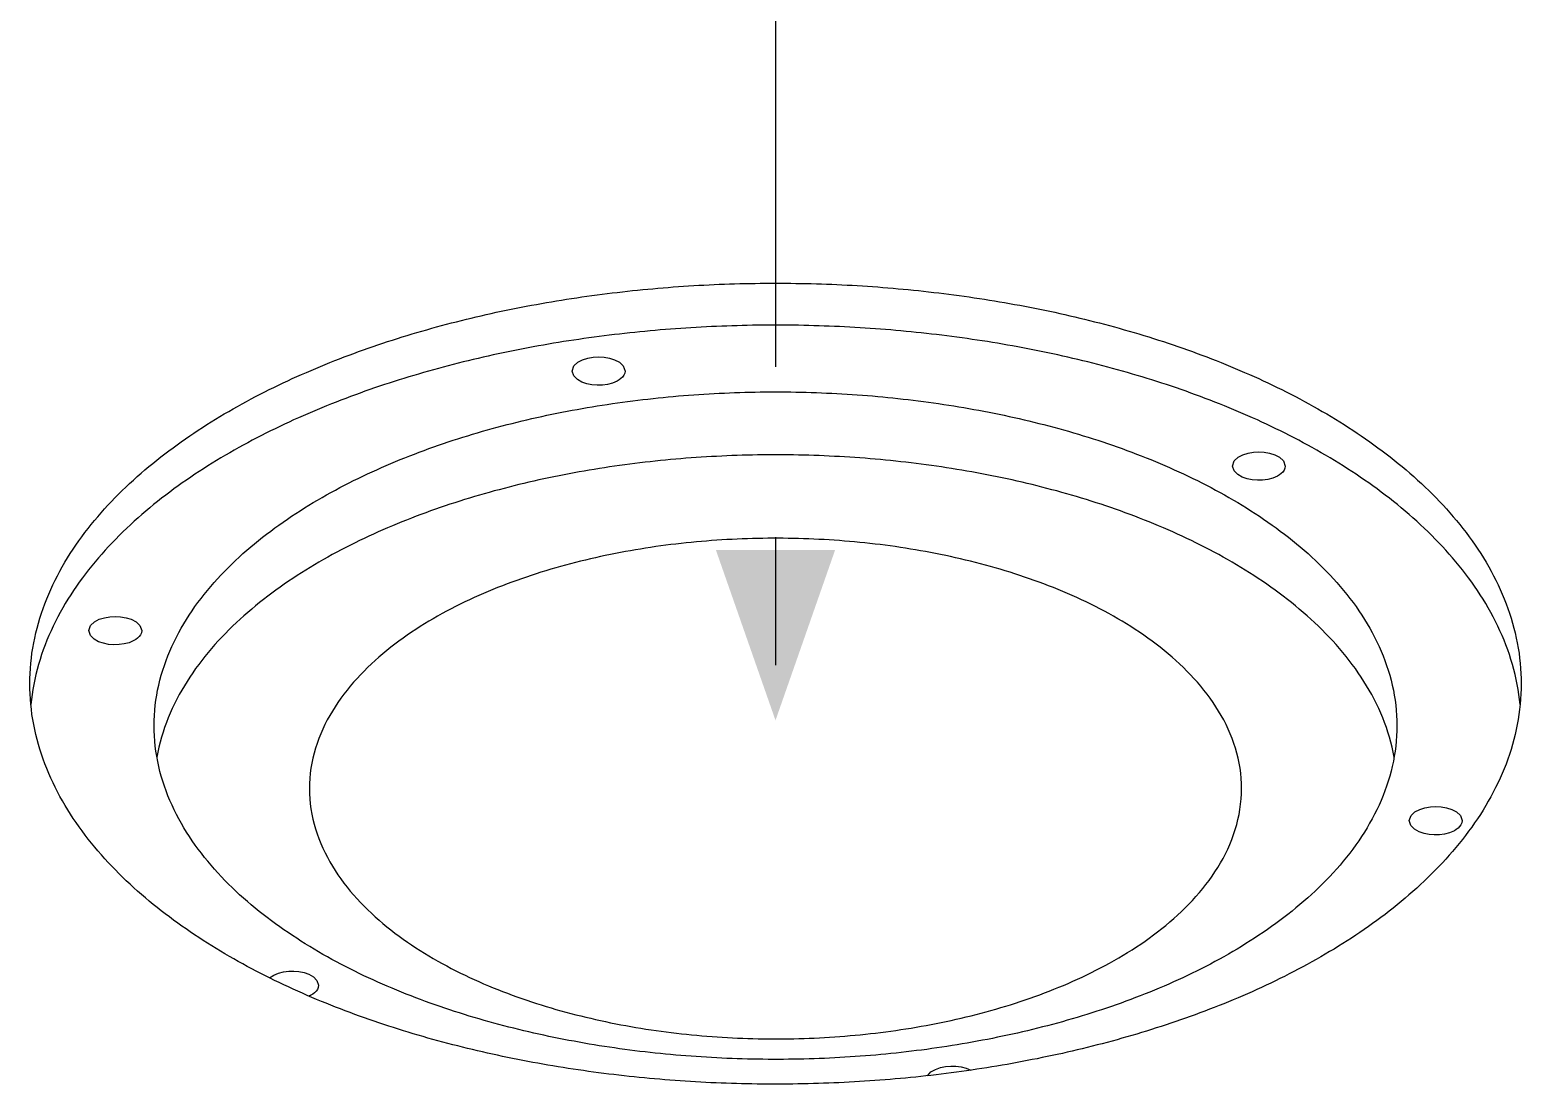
# Model space of a CAD drawing. Header units: millimetres. Extents: x 0 to 841, y 0 to 594.
# Drawn here: x 318 to 353, y 331.73 to 356.47 of the extents above; entities that cross this region are included whole.
import ezdxf

# ---------------------------------------------------------------- set-up
doc = ezdxf.new("R2010")
doc.units = ezdxf.units.MM
doc.linetypes.add('EJE', pattern=[31, 20, -4, 3, -4])
for name, color, linetype, lineweight in [('COTA', 7, 'CONTINUOUS', 25), ('EJE', 7, 'EJE', 25), ('FINA', 7, 'CONTINUOUS', 25)]:
    doc.layers.add(name, color=color, linetype=linetype, lineweight=lineweight)

msp = doc.modelspace()

# ---------------------------------------------------------------- linework, layer by layer
at = {"layer": 'COTA'}
msp.add_solid([(335.5, 340.267), (336.9, 344.267), (334.1, 344.267)], dxfattribs=at)
at = {"layer": 'EJE'}
msp.add_line((335.5, 368.566), (335.5, 340.267), dxfattribs=at)
at = {"layer": 'FINA'}
for points in [[(317.999, 341.128), (318.001, 341.248), (318.005, 341.368), (318.012, 341.488), (318.022, 341.608), (318.035, 341.727), (318.05, 341.846), (318.069, 341.965), (318.09, 342.083), (318.113, 342.2), (318.14, 342.318), (318.169, 342.434), (318.201, 342.55), (318.235, 342.665), (318.271, 342.779), (318.31, 342.893), (318.352, 343.005), (318.396, 343.117), (318.442, 343.228), (318.49, 343.338), (318.54, 343.447), (318.593, 343.555), (318.647, 343.662), (318.704, 343.768), (318.762, 343.873), (318.822, 343.976), (318.885, 344.079), (318.948, 344.181), (319.014, 344.281), (319.081, 344.381), (319.15, 344.479), (319.22, 344.576), (319.292, 344.673), (319.365, 344.768), (319.44, 344.862), (319.516, 344.955), (319.593, 345.046), (319.672, 345.137), (319.752, 345.227), (319.833, 345.315), (319.915, 345.403), (319.998, 345.489), (320.083, 345.575), (320.168, 345.659), (320.255, 345.742), (320.342, 345.825), (320.43, 345.906), (320.52, 345.986), (320.61, 346.065), (320.701, 346.144), (320.793, 346.221), (320.885, 346.297), (320.979, 346.373), (321.073, 346.447), (321.168, 346.52), (321.263, 346.593), (321.36, 346.665), (321.457, 346.735), (321.554, 346.805), (321.653, 346.874), (321.752, 346.942), (321.851, 347.009), (321.951, 347.076), (322.052, 347.141), (322.153, 347.206), (322.255, 347.269), (322.357, 347.332), (322.459, 347.395), (322.563, 347.456), (322.666, 347.517), (322.77, 347.576), (322.875, 347.635), (322.98, 347.693), (323.085, 347.751), (323.191, 347.808), (323.297, 347.864), (323.404, 347.919), (323.511, 347.973), (323.618, 348.027), (323.726, 348.08), (323.834, 348.132), (323.942, 348.184), (324.051, 348.235), (324.16, 348.285), (324.269, 348.335), (324.379, 348.383), (324.489, 348.432), (324.599, 348.479), (324.71, 348.526), (324.821, 348.572), (324.932, 348.618), (325.043, 348.663), (325.155, 348.707), (325.266, 348.751), (325.378, 348.794), (325.491, 348.836), (325.603, 348.878), (325.716, 348.919), (325.829, 348.959), (325.942, 348.999), (326.056, 349.039), (326.169, 349.077), (326.283, 349.116), (326.397, 349.153), (326.511, 349.19), (326.626, 349.227), (326.74, 349.263), (326.855, 349.298), (326.97, 349.333), (327.085, 349.367), (327.2, 349.4), (327.316, 349.434), (327.431, 349.466), (327.547, 349.498), (327.663, 349.529), (327.779, 349.56), (327.895, 349.591), (328.011, 349.621), (328.127, 349.65), (328.244, 349.679), (328.361, 349.707), (328.477, 349.735), (328.594, 349.762), (328.711, 349.789), (328.829, 349.815), (328.946, 349.841), (329.063, 349.866), (329.181, 349.89), (329.298, 349.915), (329.416, 349.938), (329.534, 349.961), (329.652, 349.984), (329.77, 350.006), (329.888, 350.028), (330.006, 350.049), (330.124, 350.07), (330.242, 350.09), (330.361, 350.11), (330.479, 350.129), (330.598, 350.148), (330.716, 350.167), (330.835, 350.184), (330.954, 350.202), (331.073, 350.219), (331.192, 350.235), (331.311, 350.251), (331.43, 350.267), (331.549, 350.282), (331.668, 350.296), (331.787, 350.31), (331.906, 350.324), (332.026, 350.337), (332.145, 350.35), (332.264, 350.362), (332.384, 350.374), (332.503, 350.386), (332.623, 350.396), (332.742, 350.407), (332.862, 350.417), (332.982, 350.427), (333.101, 350.436), (333.221, 350.444), (333.341, 350.453), (333.461, 350.46), (333.58, 350.468), (333.7, 350.475), (333.82, 350.481), (333.94, 350.487), (334.06, 350.492), (334.18, 350.498), (334.3, 350.502), (334.42, 350.506), (334.54, 350.51), (334.66, 350.514), (334.78, 350.516), (334.9, 350.519), (335.02, 350.521), (335.14, 350.522), (335.26, 350.523), (335.38, 350.524), (335.5, 350.524), (335.62, 350.524), (335.74, 350.523), (335.86, 350.522), (335.98, 350.521), (336.1, 350.519), (336.22, 350.516), (336.34, 350.514), (336.46, 350.51), (336.58, 350.506), (336.7, 350.502), (336.82, 350.498), (336.94, 350.492), (337.06, 350.487), (337.18, 350.481), (337.3, 350.475), (337.42, 350.468), (337.539, 350.46), (337.659, 350.453), (337.779, 350.444), (337.899, 350.436), (338.018, 350.427), (338.138, 350.417), (338.258, 350.407), (338.377, 350.396), (338.497, 350.386), (338.616, 350.374), (338.736, 350.362), (338.855, 350.35), (338.974, 350.337), (339.094, 350.324), (339.213, 350.31), (339.332, 350.296), (339.451, 350.282), (339.57, 350.267), (339.689, 350.251), (339.808, 350.235), (339.927, 350.219), (340.046, 350.202), (340.165, 350.184), (340.284, 350.167), (340.402, 350.148), (340.521, 350.129), (340.639, 350.11), (340.758, 350.09), (340.876, 350.07), (340.994, 350.049), (341.112, 350.028), (341.231, 350.006), (341.348, 349.984), (341.466, 349.961), (341.584, 349.938), (341.702, 349.915), (341.819, 349.89), (341.937, 349.866), (342.054, 349.841), (342.171, 349.815), (342.289, 349.789), (342.406, 349.762), (342.523, 349.735), (342.639, 349.707), (342.756, 349.679), (342.873, 349.65), (342.989, 349.621), (343.105, 349.591), (343.221, 349.56), (343.337, 349.529), (343.453, 349.498), (343.569, 349.466), (343.684, 349.434), (343.8, 349.4), (343.915, 349.367), (344.03, 349.333), (344.145, 349.298), (344.26, 349.263), (344.374, 349.227), (344.489, 349.19), (344.603, 349.153), (344.717, 349.116), (344.831, 349.077), (344.944, 349.039), (345.058, 348.999), (345.171, 348.959), (345.284, 348.919), (345.397, 348.878), (345.509, 348.836), (345.622, 348.794), (345.734, 348.751), (345.845, 348.707), (345.957, 348.663), (346.068, 348.618), (346.179, 348.572), (346.29, 348.526), (346.401, 348.479), (346.511, 348.432), (346.621, 348.383), (346.731, 348.335), (346.84, 348.285), (346.949, 348.235), (347.058, 348.184), (347.166, 348.132), (347.274, 348.08), (347.382, 348.027), (347.489, 347.973), (347.596, 347.919), (347.703, 347.864), (347.809, 347.808), (347.915, 347.751), (348.02, 347.693), (348.125, 347.635), (348.23, 347.576), (348.334, 347.517), (348.437, 347.456), (348.541, 347.395), (348.643, 347.332), (348.745, 347.269), (348.847, 347.206), (348.948, 347.141), (349.049, 347.076), (349.149, 347.009), (349.248, 346.942), (349.347, 346.874), (349.446, 346.805), (349.543, 346.735), (349.64, 346.665), (349.737, 346.593), (349.832, 346.52), (349.927, 346.447), (350.021, 346.373), (350.115, 346.297), (350.207, 346.221), (350.299, 346.144), (350.39, 346.065), (350.48, 345.986), (350.57, 345.906), (350.658, 345.825), (350.745, 345.742), (350.832, 345.659), (350.917, 345.575), (351.002, 345.489), (351.085, 345.403), (351.167, 345.315), (351.248, 345.227), (351.328, 345.137), (351.407, 345.046), (351.484, 344.955), (351.56, 344.862), (351.635, 344.768), (351.708, 344.673), (351.78, 344.576), (351.85, 344.479), (351.919, 344.381), (351.986, 344.281), (352.052, 344.181), (352.115, 344.079), (352.178, 343.976), (352.238, 343.873), (352.296, 343.768), (352.353, 343.662), (352.407, 343.555), (352.46, 343.447), (352.51, 343.338), (352.558, 343.228), (352.604, 343.117), (352.648, 343.005), (352.69, 342.893), (352.729, 342.779), (352.765, 342.665), (352.799, 342.55), (352.831, 342.434), (352.86, 342.318), (352.887, 342.2), (352.91, 342.083), (352.931, 341.965), (352.95, 341.846), (352.965, 341.727), (352.978, 341.608), (352.988, 341.488), (352.995, 341.368), (352.999, 341.248), (353.001, 341.128)], [(352.977, 340.636), (352.964, 340.756), (352.948, 340.875), (352.929, 340.994), (352.908, 341.112), (352.884, 341.23), (352.857, 341.347), (352.827, 341.464), (352.795, 341.58), (352.761, 341.695), (352.724, 341.81), (352.684, 341.923), (352.642, 342.036), (352.598, 342.148), (352.552, 342.259), (352.503, 342.369), (352.452, 342.478), (352.399, 342.586), (352.345, 342.693), (352.288, 342.799), (352.229, 342.904), (352.168, 343.008), (352.106, 343.111), (352.041, 343.212), (351.975, 343.313), (351.908, 343.413), (351.839, 343.511), (351.768, 343.608), (351.696, 343.705), (351.622, 343.8), (351.547, 343.894), (351.47, 343.987), (351.393, 344.078), (351.314, 344.169), (351.233, 344.259), (351.152, 344.347), (351.069, 344.435), (350.986, 344.521), (350.901, 344.607), (350.815, 344.691), (350.728, 344.774), (350.641, 344.856), (350.552, 344.938), (350.462, 345.018), (350.372, 345.097), (350.28, 345.175), (350.188, 345.253), (350.095, 345.329), (350.001, 345.404), (349.907, 345.479), (349.811, 345.552), (349.715, 345.625), (349.619, 345.696), (349.521, 345.767), (349.423, 345.837), (349.325, 345.905), (349.225, 345.973), (349.126, 346.041), (349.025, 346.107), (348.924, 346.172), (348.823, 346.237), (348.721, 346.301), (348.618, 346.363), (348.515, 346.426), (348.411, 346.487), (348.307, 346.547), (348.203, 346.607), (348.098, 346.666), (347.993, 346.724), (347.887, 346.781), (347.781, 346.838), (347.674, 346.894), (347.567, 346.949), (347.46, 347.003), (347.352, 347.057), (347.244, 347.11), (347.136, 347.162), (347.027, 347.214), (346.918, 347.265), (346.809, 347.315), (346.699, 347.364), (346.589, 347.413), (346.479, 347.461), (346.368, 347.509), (346.258, 347.555), (346.146, 347.601), (346.035, 347.647), (345.923, 347.692), (345.811, 347.736), (345.699, 347.779), (345.587, 347.822), (345.474, 347.865), (345.361, 347.906), (345.248, 347.947), (345.135, 347.988), (345.022, 348.028), (344.908, 348.067), (344.794, 348.106), (344.68, 348.144), (344.565, 348.181), (344.451, 348.218), (344.336, 348.254), (344.221, 348.29), (344.106, 348.325), (343.991, 348.36), (343.876, 348.394), (343.76, 348.428), (343.644, 348.461), (343.529, 348.493), (343.413, 348.525), (343.296, 348.556), (343.18, 348.587), (343.064, 348.617), (342.947, 348.647), (342.83, 348.676), (342.714, 348.705), (342.597, 348.733), (342.479, 348.76), (342.362, 348.788), (342.245, 348.814), (342.127, 348.84), (342.01, 348.866), (341.892, 348.891), (341.774, 348.915), (341.657, 348.939), (341.539, 348.963), (341.421, 348.986), (341.302, 349.009), (341.184, 349.031), (341.066, 349.052), (340.947, 349.073), (340.829, 349.094), (340.71, 349.114), (340.591, 349.134), (340.473, 349.153), (340.354, 349.171), (340.235, 349.19), (340.116, 349.207), (339.997, 349.225), (339.878, 349.241), (339.758, 349.258), (339.639, 349.273), (339.52, 349.289), (339.4, 349.304), (339.281, 349.318), (339.162, 349.332), (339.042, 349.346), (338.922, 349.359), (338.803, 349.371), (338.683, 349.383), (338.563, 349.395), (338.444, 349.406), (338.324, 349.417), (338.204, 349.427), (338.084, 349.437), (337.964, 349.446), (337.844, 349.455), (337.724, 349.464), (337.604, 349.472), (337.484, 349.479), (337.364, 349.487), (337.244, 349.493), (337.123, 349.5), (337.003, 349.505), (336.883, 349.511), (336.763, 349.516), (336.643, 349.52), (336.522, 349.524), (336.402, 349.528), (336.282, 349.531), (336.162, 349.533), (336.041, 349.536), (335.921, 349.537), (335.801, 349.539), (335.68, 349.54), (335.56, 349.54), (335.44, 349.54), (335.32, 349.54), (335.199, 349.539), (335.079, 349.537), (334.959, 349.536), (334.838, 349.533), (334.718, 349.531), (334.598, 349.528), (334.478, 349.524), (334.357, 349.52), (334.237, 349.516), (334.117, 349.511), (333.997, 349.505), (333.877, 349.5), (333.756, 349.493), (333.636, 349.487), (333.516, 349.479), (333.396, 349.472), (333.276, 349.464), (333.156, 349.455), (333.036, 349.446), (332.916, 349.437), (332.796, 349.427), (332.676, 349.417), (332.556, 349.406), (332.437, 349.395), (332.317, 349.383), (332.197, 349.371), (332.078, 349.359), (331.958, 349.346), (331.838, 349.332), (331.719, 349.318), (331.6, 349.304), (331.48, 349.289), (331.361, 349.273), (331.242, 349.258), (331.122, 349.241), (331.003, 349.225), (330.884, 349.207), (330.765, 349.19), (330.646, 349.171), (330.527, 349.153), (330.409, 349.134), (330.29, 349.114), (330.171, 349.094), (330.053, 349.073), (329.934, 349.052), (329.816, 349.031), (329.698, 349.009), (329.579, 348.986), (329.461, 348.963), (329.343, 348.939), (329.226, 348.915), (329.108, 348.891), (328.99, 348.866), (328.873, 348.84), (328.755, 348.814), (328.638, 348.788), (328.521, 348.76), (328.403, 348.733), (328.286, 348.705), (328.17, 348.676), (328.053, 348.647), (327.936, 348.617), (327.82, 348.587), (327.704, 348.556), (327.587, 348.525), (327.471, 348.493), (327.356, 348.461), (327.24, 348.428), (327.124, 348.394), (327.009, 348.36), (326.894, 348.325), (326.779, 348.29), (326.664, 348.254), (326.549, 348.218), (326.435, 348.181), (326.32, 348.144), (326.206, 348.106), (326.092, 348.067), (325.978, 348.028), (325.865, 347.988), (325.752, 347.947), (325.639, 347.906), (325.526, 347.865), (325.413, 347.822), (325.301, 347.779), (325.189, 347.736), (325.077, 347.692), (324.965, 347.647), (324.854, 347.601), (324.742, 347.555), (324.632, 347.509), (324.521, 347.461), (324.411, 347.413), (324.301, 347.364), (324.191, 347.315), (324.082, 347.265), (323.973, 347.214), (323.864, 347.162), (323.756, 347.11), (323.648, 347.057), (323.54, 347.003), (323.433, 346.949), (323.326, 346.894), (323.219, 346.838), (323.113, 346.781), (323.007, 346.724), (322.902, 346.666), (322.797, 346.607), (322.693, 346.547), (322.589, 346.487), (322.485, 346.426), (322.382, 346.363), (322.279, 346.301), (322.177, 346.237), (322.076, 346.172), (321.975, 346.107), (321.874, 346.041), (321.775, 345.973), (321.675, 345.905), (321.577, 345.837), (321.479, 345.767), (321.381, 345.696), (321.285, 345.625), (321.189, 345.552), (321.093, 345.479), (320.999, 345.404), (320.905, 345.329), (320.812, 345.253), (320.72, 345.175), (320.628, 345.097), (320.538, 345.018), (320.448, 344.938), (320.359, 344.856), (320.272, 344.774), (320.185, 344.691), (320.099, 344.607), (320.014, 344.521), (319.931, 344.435), (319.848, 344.347), (319.767, 344.259), (319.686, 344.169), (319.607, 344.078), (319.53, 343.987), (319.453, 343.894), (319.378, 343.8), (319.304, 343.705), (319.232, 343.608), (319.161, 343.511), (319.092, 343.413), (319.025, 343.313), (318.959, 343.212), (318.894, 343.111), (318.832, 343.008), (318.771, 342.904), (318.712, 342.799), (318.655, 342.693), (318.601, 342.586), (318.548, 342.478), (318.497, 342.369), (318.448, 342.259), (318.402, 342.148), (318.358, 342.036), (318.316, 341.923), (318.276, 341.81), (318.239, 341.695), (318.205, 341.58), (318.173, 341.464), (318.143, 341.347), (318.116, 341.23), (318.092, 341.112), (318.071, 340.994), (318.052, 340.875), (318.036, 340.756), (318.023, 340.636)], [(330.728, 348.464), (330.769, 348.582), (330.861, 348.669), (330.974, 348.729), (331.095, 348.767), (331.221, 348.789), (331.348, 348.796), (331.475, 348.789), (331.601, 348.767), (331.722, 348.729), (331.835, 348.669), (331.927, 348.582), (331.968, 348.464)], [(331.786, 348.228), (331.674, 348.181), (331.556, 348.15), (331.436, 348.134), (331.314, 348.131), (331.192, 348.141), (331.073, 348.165), (330.958, 348.205), (330.852, 348.264), (330.766, 348.35), (330.728, 348.464)], [(331.968, 348.464), (331.96, 348.412), (331.94, 348.365), (331.909, 348.323), (331.872, 348.286), (331.831, 348.255), (331.786, 348.228)], [(320.916, 340.144), (320.918, 340.264), (320.923, 340.384), (320.931, 340.504), (320.943, 340.623), (320.959, 340.742), (320.977, 340.861), (320.999, 340.979), (321.024, 341.096), (321.052, 341.213), (321.084, 341.329), (321.118, 341.444), (321.156, 341.558), (321.196, 341.671), (321.239, 341.783), (321.285, 341.894), (321.333, 342.004), (321.384, 342.112), (321.438, 342.22), (321.494, 342.326), (321.552, 342.431), (321.612, 342.535), (321.675, 342.637), (321.74, 342.738), (321.806, 342.838), (321.875, 342.936), (321.945, 343.034), (322.018, 343.129), (322.092, 343.224), (322.167, 343.317), (322.244, 343.409), (322.323, 343.5), (322.403, 343.589), (322.485, 343.677), (322.568, 343.764), (322.652, 343.849), (322.738, 343.934), (322.824, 344.016), (322.912, 344.098), (323.001, 344.179), (323.091, 344.258), (323.183, 344.336), (323.275, 344.413), (323.368, 344.489), (323.462, 344.564), (323.557, 344.637), (323.652, 344.71), (323.749, 344.781), (323.846, 344.851), (323.944, 344.921), (324.043, 344.989), (324.143, 345.056), (324.243, 345.122), (324.344, 345.187), (324.445, 345.251), (324.547, 345.314), (324.65, 345.376), (324.753, 345.437), (324.857, 345.497), (324.962, 345.557), (325.067, 345.615), (325.172, 345.672), (325.278, 345.729), (325.384, 345.784), (325.491, 345.839), (325.599, 345.893), (325.706, 345.946), (325.814, 345.998), (325.923, 346.049), (326.032, 346.1), (326.141, 346.149), (326.251, 346.198), (326.361, 346.246), (326.471, 346.293), (326.582, 346.34), (326.693, 346.385), (326.804, 346.43), (326.916, 346.474), (327.028, 346.517), (327.14, 346.56), (327.253, 346.602), (327.366, 346.643), (327.479, 346.683), (327.592, 346.723), (327.705, 346.762), (327.819, 346.8), (327.933, 346.838), (328.048, 346.874), (328.162, 346.911), (328.277, 346.946), (328.392, 346.981), (328.507, 347.015), (328.622, 347.049), (328.737, 347.081), (328.853, 347.113), (328.969, 347.145), (329.085, 347.176), (329.201, 347.206), (329.317, 347.236), (329.434, 347.265), (329.551, 347.293), (329.667, 347.321), (329.784, 347.348), (329.901, 347.374), (330.019, 347.4), (330.136, 347.425), (330.253, 347.45), (330.371, 347.474), (330.489, 347.497), (330.607, 347.52), (330.725, 347.542), (330.843, 347.564), (330.961, 347.585), (331.079, 347.606), (331.197, 347.626), (331.316, 347.645), (331.435, 347.664), (331.553, 347.682), (331.672, 347.699), (331.791, 347.717), (331.91, 347.733), (332.029, 347.749), (332.148, 347.764), (332.267, 347.779), (332.386, 347.793), (332.505, 347.807), (332.625, 347.82), (332.744, 347.833), (332.863, 347.845), (332.983, 347.856), (333.102, 347.867), (333.222, 347.878), (333.342, 347.888), (333.461, 347.897), (333.581, 347.906), (333.701, 347.914), (333.821, 347.922), (333.94, 347.929), (334.06, 347.936), (334.18, 347.942), (334.3, 347.947), (334.42, 347.953), (334.54, 347.957), (334.66, 347.961), (334.78, 347.964), (334.9, 347.967), (335.02, 347.97), (335.14, 347.972), (335.26, 347.973), (335.38, 347.974), (335.5, 347.974), (335.62, 347.974), (335.74, 347.973), (335.86, 347.972), (335.98, 347.97), (336.1, 347.967), (336.22, 347.964), (336.34, 347.961), (336.46, 347.957), (336.58, 347.953), (336.7, 347.947), (336.82, 347.942), (336.94, 347.936), (337.06, 347.929), (337.179, 347.922), (337.299, 347.914), (337.419, 347.906), (337.539, 347.897), (337.658, 347.888), (337.778, 347.878), (337.898, 347.867), (338.017, 347.856), (338.137, 347.845), (338.256, 347.833), (338.375, 347.82), (338.495, 347.807), (338.614, 347.793), (338.733, 347.779), (338.852, 347.764), (338.971, 347.749), (339.09, 347.733), (339.209, 347.717), (339.328, 347.699), (339.447, 347.682), (339.565, 347.664), (339.684, 347.645), (339.803, 347.626), (339.921, 347.606), (340.039, 347.585), (340.157, 347.564), (340.275, 347.542), (340.393, 347.52), (340.511, 347.497), (340.629, 347.474), (340.747, 347.45), (340.864, 347.425), (340.981, 347.4), (341.099, 347.374), (341.216, 347.348), (341.333, 347.321), (341.449, 347.293), (341.566, 347.265), (341.683, 347.236), (341.799, 347.206), (341.915, 347.176), (342.031, 347.145), (342.147, 347.113), (342.263, 347.081), (342.378, 347.049), (342.493, 347.015), (342.608, 346.981), (342.723, 346.946), (342.838, 346.911), (342.952, 346.874), (343.067, 346.838), (343.181, 346.8), (343.295, 346.762), (343.408, 346.723), (343.521, 346.683), (343.634, 346.643), (343.747, 346.602), (343.86, 346.56), (343.972, 346.517), (344.084, 346.474), (344.196, 346.43), (344.307, 346.385), (344.418, 346.34), (344.529, 346.293), (344.639, 346.246), (344.749, 346.198), (344.859, 346.149), (344.968, 346.1), (345.077, 346.049), (345.186, 345.998), (345.294, 345.946), (345.401, 345.893), (345.509, 345.839), (345.616, 345.784), (345.722, 345.729), (345.828, 345.672), (345.933, 345.615), (346.038, 345.557), (346.143, 345.497), (346.247, 345.437), (346.35, 345.376), (346.453, 345.314), (346.555, 345.251), (346.656, 345.187), (346.757, 345.122), (346.857, 345.056), (346.957, 344.989), (347.056, 344.921), (347.154, 344.851), (347.251, 344.781), (347.348, 344.71), (347.443, 344.637), (347.538, 344.564), (347.632, 344.489), (347.725, 344.413), (347.817, 344.336), (347.909, 344.258), (347.999, 344.179), (348.088, 344.098), (348.176, 344.016), (348.262, 343.934), (348.348, 343.849), (348.432, 343.764), (348.515, 343.677), (348.597, 343.589), (348.677, 343.5), (348.756, 343.409), (348.833, 343.317), (348.908, 343.224), (348.982, 343.129), (349.055, 343.034), (349.125, 342.936), (349.194, 342.838), (349.26, 342.738), (349.325, 342.637), (349.388, 342.535), (349.448, 342.431), (349.506, 342.326), (349.562, 342.22), (349.616, 342.112), (349.667, 342.004), (349.715, 341.894), (349.761, 341.783), (349.804, 341.671), (349.844, 341.558), (349.882, 341.444), (349.916, 341.329), (349.948, 341.213), (349.976, 341.096), (350.001, 340.979), (350.023, 340.861), (350.041, 340.742), (350.057, 340.623), (350.069, 340.504), (350.077, 340.384), (350.082, 340.264), (350.084, 340.144)], [(346.224, 346.234), (346.265, 346.353), (346.357, 346.44), (346.469, 346.5), (346.591, 346.538), (346.716, 346.56), (346.844, 346.567), (346.971, 346.56), (347.097, 346.538), (347.218, 346.5), (347.331, 346.44), (347.423, 346.353), (347.464, 346.234)], [(350.019, 339.406), (349.997, 339.524), (349.971, 339.641), (349.942, 339.758), (349.91, 339.874), (349.875, 339.989), (349.837, 340.103), (349.796, 340.216), (349.752, 340.329), (349.706, 340.439), (349.657, 340.549), (349.605, 340.658), (349.551, 340.765), (349.494, 340.872), (349.435, 340.977), (349.374, 341.08), (349.311, 341.183), (349.246, 341.284), (349.179, 341.383), (349.109, 341.482), (349.038, 341.579), (348.966, 341.675), (348.891, 341.769), (348.815, 341.862), (348.737, 341.954), (348.658, 342.045), (348.577, 342.134), (348.495, 342.222), (348.412, 342.308), (348.327, 342.394), (348.241, 342.478), (348.154, 342.561), (348.065, 342.642), (347.976, 342.723), (347.885, 342.802), (347.794, 342.88), (347.701, 342.957), (347.608, 343.033), (347.513, 343.107), (347.418, 343.18), (347.322, 343.253), (347.225, 343.324), (347.127, 343.394), (347.029, 343.463), (346.929, 343.531), (346.829, 343.598), (346.729, 343.664), (346.627, 343.729), (346.525, 343.793), (346.423, 343.856), (346.32, 343.918), (346.216, 343.979), (346.112, 344.039), (346.007, 344.098), (345.902, 344.156), (345.796, 344.213), (345.69, 344.269), (345.583, 344.325), (345.475, 344.379), (345.368, 344.433), (345.26, 344.486), (345.151, 344.538), (345.042, 344.589), (344.933, 344.639), (344.823, 344.689), (344.713, 344.737), (344.603, 344.785), (344.492, 344.832), (344.381, 344.878), (344.27, 344.924), (344.158, 344.968), (344.046, 345.012), (343.934, 345.056), (343.821, 345.098), (343.708, 345.14), (343.595, 345.181), (343.482, 345.221), (343.368, 345.26), (343.254, 345.299), (343.14, 345.337), (343.026, 345.375), (342.911, 345.411), (342.796, 345.447), (342.681, 345.482), (342.566, 345.517), (342.451, 345.551), (342.335, 345.584), (342.219, 345.617), (342.103, 345.649), (341.987, 345.68), (341.871, 345.711), (341.754, 345.741), (341.638, 345.77), (341.521, 345.799), (341.404, 345.827), (341.287, 345.855), (341.17, 345.882), (341.052, 345.908), (340.935, 345.934), (340.817, 345.959), (340.699, 345.983), (340.581, 346.007), (340.463, 346.03), (340.345, 346.053), (340.227, 346.075), (340.108, 346.096), (339.99, 346.117), (339.871, 346.138), (339.753, 346.157), (339.634, 346.176), (339.515, 346.195), (339.396, 346.213), (339.277, 346.23), (339.158, 346.247), (339.039, 346.264), (338.919, 346.279), (338.8, 346.294), (338.681, 346.309), (338.561, 346.323), (338.442, 346.337), (338.322, 346.35), (338.202, 346.362), (338.083, 346.374), (337.963, 346.385), (337.843, 346.396), (337.723, 346.406), (337.603, 346.416), (337.483, 346.425), (337.363, 346.433), (337.243, 346.441), (337.123, 346.449), (337.003, 346.456), (336.883, 346.462), (336.763, 346.468), (336.643, 346.473), (336.522, 346.478), (336.402, 346.483), (336.282, 346.486), (336.162, 346.489), (336.041, 346.492), (335.921, 346.494), (335.801, 346.496), (335.68, 346.497), (335.56, 346.497), (335.44, 346.497), (335.32, 346.497), (335.199, 346.496), (335.079, 346.494), (334.959, 346.492), (334.838, 346.489), (334.718, 346.486), (334.598, 346.483), (334.478, 346.478), (334.357, 346.473), (334.237, 346.468), (334.117, 346.462), (333.997, 346.456), (333.877, 346.449), (333.757, 346.441), (333.637, 346.433), (333.517, 346.425), (333.397, 346.416), (333.277, 346.406), (333.157, 346.396), (333.037, 346.385), (332.917, 346.374), (332.798, 346.362), (332.678, 346.35), (332.558, 346.337), (332.439, 346.323), (332.319, 346.309), (332.2, 346.294), (332.081, 346.279), (331.961, 346.264), (331.842, 346.247), (331.723, 346.23), (331.604, 346.213), (331.485, 346.195), (331.366, 346.176), (331.247, 346.157), (331.129, 346.138), (331.01, 346.117), (330.892, 346.096), (330.773, 346.075), (330.655, 346.053), (330.537, 346.03), (330.419, 346.007), (330.301, 345.983), (330.183, 345.959), (330.065, 345.934), (329.948, 345.908), (329.83, 345.882), (329.713, 345.855), (329.596, 345.827), (329.479, 345.799), (329.362, 345.77), (329.246, 345.741), (329.129, 345.711), (329.013, 345.68), (328.897, 345.649), (328.781, 345.617), (328.665, 345.584), (328.549, 345.551), (328.434, 345.517), (328.319, 345.482), (328.204, 345.447), (328.089, 345.411), (327.974, 345.375), (327.86, 345.337), (327.746, 345.299), (327.632, 345.26), (327.518, 345.221), (327.405, 345.181), (327.292, 345.14), (327.179, 345.098), (327.066, 345.056), (326.954, 345.012), (326.842, 344.968), (326.73, 344.924), (326.619, 344.878), (326.508, 344.832), (326.397, 344.785), (326.287, 344.737), (326.177, 344.689), (326.067, 344.639), (325.958, 344.589), (325.849, 344.538), (325.74, 344.486), (325.632, 344.433), (325.525, 344.379), (325.417, 344.325), (325.31, 344.269), (325.204, 344.213), (325.098, 344.156), (324.993, 344.098), (324.888, 344.039), (324.784, 343.979), (324.68, 343.918), (324.577, 343.856), (324.475, 343.793), (324.373, 343.729), (324.271, 343.664), (324.171, 343.598), (324.071, 343.531), (323.971, 343.463), (323.873, 343.394), (323.775, 343.324), (323.678, 343.253), (323.582, 343.18), (323.487, 343.107), (323.392, 343.033), (323.299, 342.957), (323.206, 342.88), (323.115, 342.802), (323.024, 342.723), (322.935, 342.642), (322.846, 342.561), (322.759, 342.478), (322.673, 342.394), (322.588, 342.308), (322.505, 342.222), (322.423, 342.134), (322.342, 342.045), (322.263, 341.954), (322.185, 341.862), (322.109, 341.769), (322.034, 341.675), (321.962, 341.579), (321.891, 341.482), (321.821, 341.383), (321.754, 341.284), (321.689, 341.183), (321.626, 341.08), (321.565, 340.977), (321.506, 340.872), (321.449, 340.765), (321.395, 340.658), (321.343, 340.549), (321.294, 340.439), (321.248, 340.329), (321.204, 340.216), (321.163, 340.103), (321.125, 339.989), (321.09, 339.874), (321.058, 339.758), (321.029, 339.641), (321.003, 339.524), (320.981, 339.406)], [(347.282, 345.999), (347.17, 345.951), (347.052, 345.921), (346.931, 345.905), (346.81, 345.902), (346.688, 345.912), (346.569, 345.936), (346.454, 345.976), (346.348, 346.035), (346.261, 346.12), (346.224, 346.234)], [(347.464, 346.234), (347.456, 346.183), (347.436, 346.135), (347.405, 346.093), (347.368, 346.057), (347.327, 346.026), (347.282, 345.999)], [(346.438, 338.667), (346.436, 338.787), (346.429, 338.907), (346.418, 339.027), (346.402, 339.146), (346.381, 339.264), (346.357, 339.382), (346.328, 339.498), (346.295, 339.614), (346.258, 339.728), (346.218, 339.841), (346.173, 339.952), (346.125, 340.062), (346.074, 340.171), (346.019, 340.277), (345.961, 340.383), (345.9, 340.486), (345.837, 340.588), (345.77, 340.688), (345.701, 340.786), (345.63, 340.883), (345.556, 340.977), (345.48, 341.07), (345.402, 341.162), (345.322, 341.251), (345.241, 341.339), (345.157, 341.425), (345.072, 341.51), (344.985, 341.592), (344.896, 341.674), (344.806, 341.753), (344.715, 341.831), (344.623, 341.908), (344.529, 341.982), (344.434, 342.056), (344.338, 342.128), (344.24, 342.198), (344.142, 342.267), (344.043, 342.335), (343.943, 342.401), (343.842, 342.466), (343.74, 342.529), (343.637, 342.592), (343.534, 342.653), (343.43, 342.712), (343.325, 342.771), (343.22, 342.828), (343.113, 342.884), (343.007, 342.939), (342.899, 342.992), (342.791, 343.045), (342.683, 343.096), (342.574, 343.147), (342.464, 343.196), (342.354, 343.244), (342.244, 343.291), (342.133, 343.337), (342.022, 343.382), (341.91, 343.426), (341.798, 343.469), (341.685, 343.511), (341.573, 343.552), (341.459, 343.592), (341.346, 343.631), (341.232, 343.669), (341.118, 343.706), (341.004, 343.743), (340.889, 343.778), (340.774, 343.812), (340.659, 343.846), (340.543, 343.879), (340.427, 343.91), (340.311, 343.941), (340.195, 343.971), (340.079, 344.001), (339.962, 344.029), (339.845, 344.057), (339.728, 344.084), (339.611, 344.109), (339.494, 344.135), (339.376, 344.159), (339.258, 344.182), (339.141, 344.205), (339.023, 344.227), (338.904, 344.248), (338.786, 344.269), (338.668, 344.288), (338.549, 344.307), (338.43, 344.325), (338.312, 344.343), (338.193, 344.359), (338.074, 344.375), (337.955, 344.39), (337.836, 344.405), (337.716, 344.418), (337.597, 344.431), (337.477, 344.443), (337.358, 344.455), (337.238, 344.465), (337.119, 344.475), (336.999, 344.485), (336.879, 344.493), (336.76, 344.501), (336.64, 344.508), (336.52, 344.514), (336.4, 344.52), (336.28, 344.525), (336.16, 344.529), (336.04, 344.533), (335.92, 344.536), (335.8, 344.538), (335.68, 344.539), (335.56, 344.54), (335.44, 344.54), (335.32, 344.539), (335.2, 344.538), (335.08, 344.536), (334.96, 344.533), (334.84, 344.529), (334.72, 344.525), (334.6, 344.52), (334.48, 344.514), (334.36, 344.508), (334.24, 344.501), (334.121, 344.493), (334.001, 344.485), (333.881, 344.475), (333.762, 344.465), (333.642, 344.455), (333.523, 344.443), (333.403, 344.431), (333.284, 344.418), (333.164, 344.405), (333.045, 344.39), (332.926, 344.375), (332.807, 344.359), (332.688, 344.343), (332.57, 344.325), (332.451, 344.307), (332.332, 344.288), (332.214, 344.269), (332.096, 344.248), (331.977, 344.227), (331.859, 344.205), (331.742, 344.182), (331.624, 344.159), (331.506, 344.135), (331.389, 344.109), (331.272, 344.084), (331.155, 344.057), (331.038, 344.029), (330.921, 344.001), (330.805, 343.971), (330.689, 343.941), (330.573, 343.91), (330.457, 343.879), (330.341, 343.846), (330.226, 343.812), (330.111, 343.778), (329.996, 343.743), (329.882, 343.706), (329.768, 343.669), (329.654, 343.631), (329.541, 343.592), (329.427, 343.552), (329.315, 343.511), (329.202, 343.469), (329.09, 343.426), (328.978, 343.382), (328.867, 343.337), (328.756, 343.291), (328.646, 343.244), (328.536, 343.196), (328.426, 343.147), (328.317, 343.096), (328.209, 343.045), (328.101, 342.992), (327.993, 342.939), (327.887, 342.884), (327.78, 342.828), (327.675, 342.771), (327.57, 342.712), (327.466, 342.653), (327.363, 342.592), (327.26, 342.529), (327.158, 342.466), (327.057, 342.401), (326.957, 342.335), (326.858, 342.267), (326.76, 342.198), (326.662, 342.128), (326.566, 342.056), (326.471, 341.982), (326.377, 341.908), (326.285, 341.831), (326.194, 341.753), (326.104, 341.674), (326.015, 341.592), (325.928, 341.51), (325.843, 341.425), (325.759, 341.339), (325.678, 341.251), (325.598, 341.162), (325.52, 341.07), (325.444, 340.977), (325.37, 340.883), (325.299, 340.786), (325.23, 340.688), (325.163, 340.588), (325.1, 340.486), (325.039, 340.383), (324.981, 340.277), (324.926, 340.171), (324.875, 340.062), (324.827, 339.952), (324.782, 339.841), (324.742, 339.728), (324.705, 339.614), (324.672, 339.498), (324.643, 339.382), (324.619, 339.264), (324.598, 339.146), (324.582, 339.027), (324.571, 338.907), (324.564, 338.787), (324.562, 338.667)], [(319.384, 342.373), (319.425, 342.492), (319.517, 342.579), (319.63, 342.638), (319.751, 342.677), (319.877, 342.699), (320.004, 342.706), (320.131, 342.699), (320.257, 342.677), (320.378, 342.638), (320.491, 342.579), (320.583, 342.492), (320.624, 342.373)], [(320.442, 342.138), (320.33, 342.09), (320.213, 342.06), (320.092, 342.044), (319.97, 342.041), (319.849, 342.051), (319.729, 342.075), (319.614, 342.114), (319.508, 342.174), (319.422, 342.259), (319.384, 342.373)], [(320.624, 342.373), (320.617, 342.322), (320.596, 342.274), (320.566, 342.232), (320.529, 342.196), (320.487, 342.165), (320.442, 342.138)], [(347.875, 334.484), (347.769, 334.428), (347.662, 334.372), (347.555, 334.317), (347.448, 334.262), (347.34, 334.209), (347.232, 334.156), (347.124, 334.104), (347.015, 334.052), (346.906, 334.002), (346.796, 333.952), (346.687, 333.902), (346.577, 333.854), (346.466, 333.806), (346.356, 333.758), (346.245, 333.712), (346.134, 333.666), (346.022, 333.62), (345.911, 333.575), (345.799, 333.531), (345.687, 333.488), (345.574, 333.445), (345.462, 333.403), (345.349, 333.361), (345.236, 333.32), (345.122, 333.28), (345.009, 333.24), (344.895, 333.201), (344.781, 333.162), (344.667, 333.124), (344.553, 333.087), (344.438, 333.05), (344.323, 333.014), (344.209, 332.978), (344.093, 332.943), (343.978, 332.908), (343.863, 332.874), (343.747, 332.841), (343.632, 332.808), (343.516, 332.776), (343.4, 332.744), (343.283, 332.712), (343.167, 332.682), (343.051, 332.652), (342.934, 332.622), (342.817, 332.593), (342.701, 332.564), (342.584, 332.536), (342.466, 332.509), (342.349, 332.482), (342.232, 332.455), (342.114, 332.429), (341.997, 332.404), (341.879, 332.379), (341.761, 332.354), (341.644, 332.33), (341.526, 332.307), (341.407, 332.284), (341.289, 332.261), (341.171, 332.239), (341.053, 332.218), (340.934, 332.197), (340.816, 332.176), (340.697, 332.156), (340.578, 332.136), (340.46, 332.117), (340.341, 332.099), (340.222, 332.081), (340.103, 332.063), (339.984, 332.046), (339.865, 332.029), (339.745, 332.013), (339.626, 331.997), (339.507, 331.982), (339.387, 331.967), (339.268, 331.952), (339.148, 331.939), (339.029, 331.925), (338.909, 331.912), (338.79, 331.9), (338.67, 331.887), (338.55, 331.876), (338.43, 331.865), (338.311, 331.854), (338.191, 331.844), (338.071, 331.834), (337.951, 331.825), (337.831, 331.816), (337.711, 331.807), (337.591, 331.799), (337.471, 331.792), (337.351, 331.785), (337.231, 331.778), (337.11, 331.772), (336.99, 331.766), (336.87, 331.761), (336.75, 331.756), (336.63, 331.752), (336.509, 331.748), (336.389, 331.744), (336.269, 331.741), (336.149, 331.739), (336.028, 331.736), (335.908, 331.735), (335.788, 331.733), (335.668, 331.732), (335.547, 331.732), (335.427, 331.732), (335.307, 331.733), (335.186, 331.734), (335.066, 331.735), (334.946, 331.737), (334.825, 331.739), (334.705, 331.742), (334.585, 331.745), (334.465, 331.749), (334.344, 331.753), (334.224, 331.757), (334.104, 331.762), (333.984, 331.767), (333.864, 331.773), (333.744, 331.78), (333.623, 331.786), (333.503, 331.793), (333.383, 331.801), (333.263, 331.809), (333.143, 331.818), (333.023, 331.827), (332.903, 331.836), (332.783, 331.846), (332.664, 331.856), (332.544, 331.867), (332.424, 331.878), (332.304, 331.89), (332.185, 331.902), (332.065, 331.915), (331.945, 331.928), (331.826, 331.941), (331.706, 331.955), (331.587, 331.97), (331.468, 331.985), (331.348, 332), (331.229, 332.016), (331.11, 332.033), (330.991, 332.049), (330.872, 332.067), (330.753, 332.084), (330.634, 332.103), (330.515, 332.121), (330.396, 332.141), (330.277, 332.16), (330.159, 332.18), (330.04, 332.201), (329.922, 332.222), (329.804, 332.244), (329.685, 332.266), (329.567, 332.288), (329.449, 332.312), (329.331, 332.335), (329.213, 332.359), (329.095, 332.384), (328.978, 332.409), (328.86, 332.435), (328.743, 332.461), (328.626, 332.487), (328.508, 332.514), (328.391, 332.542), (328.274, 332.57), (328.157, 332.599), (328.041, 332.628), (327.924, 332.658), (327.808, 332.688), (327.692, 332.719), (327.575, 332.751), (327.459, 332.782), (327.344, 332.815), (327.228, 332.848), (327.112, 332.882), (326.997, 332.916), (326.882, 332.95), (326.767, 332.986), (326.652, 333.021), (326.537, 333.058), (326.423, 333.095), (326.308, 333.132), (326.194, 333.17), (326.08, 333.209), (325.967, 333.248), (325.853, 333.288), (325.74, 333.329), (325.627, 333.37), (325.514, 333.412), (325.402, 333.454), (325.289, 333.497), (325.177, 333.541), (325.065, 333.585), (324.954, 333.63), (324.842, 333.675), (324.731, 333.722), (324.62, 333.768), (324.51, 333.816), (324.4, 333.864), (324.29, 333.913), (324.18, 333.962), (324.071, 334.013), (323.962, 334.063), (323.853, 334.115), (323.745, 334.167), (323.637, 334.22), (323.529, 334.274), (323.422, 334.329), (323.315, 334.384), (323.208, 334.44), (323.102, 334.496), (322.997, 334.554), (322.891, 334.612), (322.786, 334.671), (322.682, 334.731), (322.578, 334.791), (322.475, 334.853), (322.372, 334.915), (322.269, 334.978), (322.167, 335.042), (322.066, 335.106), (321.965, 335.172), (321.864, 335.238), (321.765, 335.305), (321.665, 335.374), (321.567, 335.442), (321.469, 335.512), (321.372, 335.583), (321.275, 335.655), (321.179, 335.727), (321.084, 335.801), (320.989, 335.875), (320.896, 335.951), (320.803, 336.027), (320.711, 336.104), (320.619, 336.183), (320.529, 336.262), (320.439, 336.342), (320.351, 336.424), (320.263, 336.506), (320.176, 336.59), (320.09, 336.674), (320.006, 336.759), (319.922, 336.846), (319.84, 336.934), (319.758, 337.022), (319.678, 337.112), (319.599, 337.203), (319.522, 337.295), (319.446, 337.388), (319.371, 337.482), (319.297, 337.577), (319.225, 337.673), (319.154, 337.771), (319.085, 337.869), (319.018, 337.969), (318.952, 338.07), (318.888, 338.171), (318.826, 338.274), (318.765, 338.378), (318.707, 338.483), (318.65, 338.59), (318.595, 338.697), (318.543, 338.805), (318.492, 338.914), (318.444, 339.024), (318.397, 339.135), (318.353, 339.247), (318.312, 339.36), (318.273, 339.474), (318.236, 339.588), (318.201, 339.704), (318.17, 339.82), (318.14, 339.936), (318.114, 340.054), (318.09, 340.172), (318.069, 340.29), (318.05, 340.409), (318.035, 340.528), (318.022, 340.648), (318.012, 340.768), (318.005, 340.888), (318.001, 341.008), (317.999, 341.128)], [(353.001, 341.128), (352.999, 341.008), (352.995, 340.887), (352.988, 340.767), (352.978, 340.646), (352.965, 340.526), (352.949, 340.407), (352.931, 340.287), (352.909, 340.169), (352.885, 340.05), (352.859, 339.933), (352.829, 339.816), (352.797, 339.699), (352.763, 339.584), (352.726, 339.469), (352.686, 339.355), (352.645, 339.242), (352.6, 339.13), (352.554, 339.018), (352.505, 338.908), (352.454, 338.798), (352.401, 338.69), (352.346, 338.583), (352.289, 338.476), (352.23, 338.371), (352.17, 338.267), (352.107, 338.164), (352.043, 338.062), (351.976, 337.961), (351.909, 337.861), (351.839, 337.762), (351.768, 337.665), (351.696, 337.568), (351.622, 337.473), (351.547, 337.378), (351.47, 337.285), (351.392, 337.193), (351.313, 337.102), (351.232, 337.012), (351.151, 336.923), (351.068, 336.836), (350.984, 336.749), (350.899, 336.663), (350.813, 336.579), (350.726, 336.495), (350.638, 336.413), (350.549, 336.332), (350.459, 336.251), (350.368, 336.172), (350.276, 336.093), (350.184, 336.016), (350.09, 335.939), (349.996, 335.864), (349.901, 335.789), (349.806, 335.716), (349.709, 335.643), (349.612, 335.571), (349.515, 335.501), (349.416, 335.431), (349.317, 335.362), (349.218, 335.293), (349.118, 335.226), (349.017, 335.16), (348.916, 335.094), (348.814, 335.03), (348.711, 334.966), (348.608, 334.903), (348.505, 334.841), (348.401, 334.779), (348.297, 334.719), (348.192, 334.659), (348.087, 334.6), (347.981, 334.542), (347.875, 334.484)], [(345.812, 334.607), (345.706, 334.551), (345.599, 334.495), (345.492, 334.44), (345.384, 334.386), (345.276, 334.333), (345.167, 334.281), (345.058, 334.23), (344.949, 334.179), (344.839, 334.13), (344.729, 334.081), (344.619, 334.033), (344.508, 333.986), (344.397, 333.939), (344.285, 333.894), (344.173, 333.849), (344.061, 333.805), (343.949, 333.762), (343.836, 333.719), (343.723, 333.677), (343.61, 333.636), (343.496, 333.596), (343.383, 333.556), (343.269, 333.517), (343.154, 333.479), (343.04, 333.441), (342.925, 333.405), (342.81, 333.368), (342.695, 333.333), (342.58, 333.298), (342.464, 333.264), (342.348, 333.231), (342.232, 333.198), (342.116, 333.166), (342, 333.134), (341.884, 333.104), (341.767, 333.074), (341.65, 333.044), (341.533, 333.015), (341.416, 332.987), (341.299, 332.959), (341.181, 332.932), (341.064, 332.906), (340.946, 332.88), (340.828, 332.855), (340.71, 332.831), (340.592, 332.807), (340.474, 332.783), (340.356, 332.761), (340.237, 332.738), (340.119, 332.717), (340, 332.696), (339.882, 332.676), (339.763, 332.656), (339.644, 332.636), (339.525, 332.618), (339.406, 332.6), (339.286, 332.582), (339.167, 332.565), (339.048, 332.549), (338.928, 332.533), (338.809, 332.518), (338.689, 332.503), (338.57, 332.489), (338.45, 332.476), (338.33, 332.463), (338.21, 332.45), (338.091, 332.438), (337.971, 332.427), (337.851, 332.416), (337.731, 332.406), (337.61, 332.396), (337.49, 332.387), (337.37, 332.378), (337.25, 332.37), (337.13, 332.363), (337.009, 332.356), (336.889, 332.349), (336.769, 332.343), (336.649, 332.338), (336.528, 332.333), (336.408, 332.329), (336.287, 332.325), (336.167, 332.322), (336.046, 332.319), (335.926, 332.317), (335.806, 332.315), (335.685, 332.314), (335.565, 332.314), (335.444, 332.314), (335.324, 332.314), (335.203, 332.315), (335.083, 332.317), (334.962, 332.319), (334.842, 332.322), (334.721, 332.325), (334.601, 332.329), (334.481, 332.333), (334.36, 332.338), (334.24, 332.343), (334.12, 332.349), (333.999, 332.355), (333.879, 332.362), (333.759, 332.37), (333.639, 332.378), (333.518, 332.386), (333.398, 332.396), (333.278, 332.405), (333.158, 332.415), (333.038, 332.426), (332.918, 332.437), (332.798, 332.449), (332.678, 332.462), (332.559, 332.475), (332.439, 332.488), (332.319, 332.502), (332.2, 332.517), (332.08, 332.532), (331.961, 332.548), (331.841, 332.564), (331.722, 332.581), (331.603, 332.598), (331.484, 332.617), (331.365, 332.635), (331.246, 332.654), (331.127, 332.674), (331.008, 332.694), (330.89, 332.715), (330.771, 332.737), (330.653, 332.759), (330.534, 332.782), (330.416, 332.805), (330.298, 332.829), (330.18, 332.853), (330.062, 332.878), (329.945, 332.904), (329.827, 332.93), (329.71, 332.957), (329.592, 332.985), (329.475, 333.013), (329.358, 333.042), (329.242, 333.071), (329.125, 333.101), (329.008, 333.132), (328.892, 333.164), (328.776, 333.196), (328.66, 333.228), (328.544, 333.262), (328.429, 333.296), (328.313, 333.33), (328.198, 333.366), (328.083, 333.402), (327.968, 333.439), (327.854, 333.476), (327.74, 333.514), (327.626, 333.553), (327.512, 333.593), (327.398, 333.633), (327.285, 333.674), (327.172, 333.716), (327.059, 333.758), (326.947, 333.802), (326.835, 333.846), (326.723, 333.891), (326.611, 333.936), (326.5, 333.982), (326.389, 334.03), (326.279, 334.078), (326.169, 334.126), (326.059, 334.176), (325.95, 334.226), (325.841, 334.277), (325.732, 334.33), (325.624, 334.383), (325.516, 334.436), (325.409, 334.491), (325.302, 334.547), (325.195, 334.603), (325.089, 334.66), (324.984, 334.719), (324.879, 334.778), (324.775, 334.838), (324.671, 334.899), (324.568, 334.961), (324.465, 335.024), (324.363, 335.089), (324.262, 335.154), (324.161, 335.22), (324.061, 335.287), (323.961, 335.355), (323.863, 335.424), (323.765, 335.495), (323.668, 335.566), (323.572, 335.639), (323.477, 335.712), (323.382, 335.787), (323.289, 335.863), (323.196, 335.94), (323.104, 336.018), (323.014, 336.098), (322.924, 336.178), (322.836, 336.26), (322.749, 336.343), (322.663, 336.428), (322.578, 336.514), (322.495, 336.6), (322.413, 336.689), (322.332, 336.778), (322.253, 336.869), (322.175, 336.961), (322.099, 337.054), (322.025, 337.149), (321.952, 337.245), (321.881, 337.343), (321.812, 337.441), (321.745, 337.541), (321.68, 337.643), (321.617, 337.745), (321.556, 337.849), (321.498, 337.955), (321.441, 338.061), (321.387, 338.169), (321.336, 338.278), (321.287, 338.388), (321.241, 338.499), (321.198, 338.612), (321.157, 338.725), (321.12, 338.84), (321.085, 338.955), (321.053, 339.071), (321.025, 339.188), (321, 339.306), (320.978, 339.425), (320.959, 339.544), (320.943, 339.663), (320.931, 339.783), (320.923, 339.903), (320.918, 340.023), (320.916, 340.144)], [(350.084, 340.144), (350.082, 340.024), (350.077, 339.903), (350.069, 339.783), (350.057, 339.664), (350.041, 339.544), (350.023, 339.425), (350.001, 339.307), (349.975, 339.189), (349.947, 339.073), (349.915, 338.956), (349.881, 338.841), (349.843, 338.727), (349.803, 338.614), (349.76, 338.501), (349.714, 338.39), (349.665, 338.28), (349.614, 338.171), (349.56, 338.064), (349.504, 337.957), (349.445, 337.852), (349.385, 337.748), (349.322, 337.645), (349.257, 337.544), (349.19, 337.444), (349.121, 337.346), (349.05, 337.248), (348.978, 337.152), (348.903, 337.058), (348.827, 336.964), (348.75, 336.872), (348.671, 336.781), (348.59, 336.692), (348.508, 336.604), (348.425, 336.517), (348.341, 336.431), (348.255, 336.347), (348.168, 336.264), (348.08, 336.182), (347.99, 336.102), (347.9, 336.022), (347.808, 335.944), (347.716, 335.867), (347.623, 335.791), (347.528, 335.716), (347.433, 335.643), (347.337, 335.57), (347.24, 335.499), (347.143, 335.428), (347.044, 335.359), (346.945, 335.291), (346.845, 335.224), (346.745, 335.158), (346.644, 335.093), (346.542, 335.029), (346.439, 334.965), (346.336, 334.903), (346.232, 334.842), (346.128, 334.782), (346.024, 334.723), (345.918, 334.665), (345.812, 334.607)], [(324.562, 338.667), (324.564, 338.547), (324.571, 338.427), (324.582, 338.308), (324.598, 338.189), (324.619, 338.07), (324.643, 337.953), (324.672, 337.836), (324.705, 337.721), (324.742, 337.606), (324.783, 337.493), (324.827, 337.382), (324.875, 337.272), (324.927, 337.163), (324.982, 337.056), (325.04, 336.951), (325.1, 336.847), (325.164, 336.746), (325.231, 336.646), (325.3, 336.547), (325.371, 336.451), (325.445, 336.356), (325.521, 336.263), (325.599, 336.171), (325.679, 336.082), (325.761, 335.994), (325.845, 335.908), (325.93, 335.823), (326.017, 335.741), (326.106, 335.659), (326.196, 335.58), (326.287, 335.502), (326.38, 335.425), (326.474, 335.351), (326.569, 335.277), (326.665, 335.205), (326.762, 335.135), (326.861, 335.066), (326.96, 334.998), (327.06, 334.932), (327.161, 334.867), (327.263, 334.803), (327.366, 334.741), (327.469, 334.68), (327.574, 334.621), (327.679, 334.562), (327.784, 334.505), (327.891, 334.449), (327.997, 334.394), (328.105, 334.34), (328.213, 334.288), (328.322, 334.236), (328.431, 334.186), (328.54, 334.137), (328.65, 334.089), (328.761, 334.042), (328.872, 333.996), (328.983, 333.951), (329.095, 333.907), (329.207, 333.864), (329.32, 333.822), (329.433, 333.781), (329.546, 333.741), (329.66, 333.702), (329.774, 333.664), (329.888, 333.627), (330.002, 333.591), (330.117, 333.555), (330.232, 333.521), (330.348, 333.487), (330.463, 333.454), (330.579, 333.423), (330.695, 333.392), (330.812, 333.362), (330.928, 333.332), (331.045, 333.304), (331.162, 333.277), (331.279, 333.25), (331.396, 333.224), (331.514, 333.199), (331.631, 333.174), (331.749, 333.151), (331.867, 333.128), (331.985, 333.106), (332.103, 333.085), (332.222, 333.065), (332.34, 333.045), (332.459, 333.026), (332.578, 333.008), (332.697, 332.991), (332.816, 332.974), (332.935, 332.959), (333.054, 332.944), (333.173, 332.929), (333.293, 332.916), (333.412, 332.903), (333.532, 332.891), (333.651, 332.879), (333.771, 332.869), (333.89, 332.859), (334.01, 332.85), (334.13, 332.841), (334.25, 332.833), (334.37, 332.826), (334.49, 332.82), (334.61, 332.814), (334.73, 332.809), (334.85, 332.805), (334.97, 332.802), (335.09, 332.799), (335.21, 332.797), (335.33, 332.796), (335.451, 332.795), (335.571, 332.795), (335.691, 332.796), (335.811, 332.797), (335.931, 332.799), (336.051, 332.802), (336.171, 332.806), (336.291, 332.81), (336.411, 332.815), (336.531, 332.821), (336.651, 332.827), (336.771, 332.835), (336.891, 332.843), (337.011, 332.851), (337.131, 332.86), (337.25, 332.871), (337.37, 332.881), (337.49, 332.893), (337.609, 332.905), (337.729, 332.918), (337.848, 332.932), (337.967, 332.946), (338.086, 332.961), (338.205, 332.977), (338.324, 332.994), (338.443, 333.011), (338.562, 333.03), (338.681, 333.049), (338.799, 333.068), (338.917, 333.089), (339.036, 333.11), (339.154, 333.132), (339.272, 333.155), (339.39, 333.179), (339.507, 333.203), (339.625, 333.228), (339.742, 333.254), (339.859, 333.281), (339.976, 333.309), (340.093, 333.338), (340.209, 333.367), (340.325, 333.397), (340.441, 333.428), (340.557, 333.46), (340.673, 333.493), (340.788, 333.527), (340.903, 333.561), (341.018, 333.597), (341.132, 333.633), (341.246, 333.671), (341.36, 333.709), (341.474, 333.748), (341.587, 333.788), (341.7, 333.829), (341.813, 333.872), (341.925, 333.915), (342.036, 333.959), (342.148, 334.004), (342.259, 334.05), (342.369, 334.097), (342.479, 334.146), (342.589, 334.195), (342.698, 334.245), (342.806, 334.297), (342.914, 334.35), (343.021, 334.404), (343.128, 334.459), (343.234, 334.515)], [(343.234, 334.515), (343.342, 334.573), (343.449, 334.633), (343.555, 334.694), (343.66, 334.757), (343.764, 334.82), (343.868, 334.885), (343.97, 334.952), (344.072, 335.02), (344.173, 335.089), (344.273, 335.16), (344.371, 335.232), (344.469, 335.306), (344.565, 335.381), (344.66, 335.458), (344.754, 335.537), (344.847, 335.617), (344.938, 335.699), (345.027, 335.782), (345.115, 335.868), (345.201, 335.954), (345.285, 336.043), (345.368, 336.134), (345.448, 336.226), (345.526, 336.32), (345.602, 336.416), (345.676, 336.513), (345.747, 336.613), (345.815, 336.714), (345.881, 336.817), (345.944, 336.922), (346.004, 337.029), (346.06, 337.138), (346.114, 337.248), (346.163, 337.359), (346.209, 337.473), (346.252, 337.588), (346.29, 337.704), (346.324, 337.821), (346.354, 337.94), (346.379, 338.06), (346.4, 338.18), (346.417, 338.301), (346.429, 338.423), (346.436, 338.545), (346.438, 338.667)], [(350.376, 337.915), (350.417, 338.033), (350.509, 338.121), (350.622, 338.18), (350.743, 338.218), (350.869, 338.24), (350.996, 338.247), (351.123, 338.24), (351.249, 338.218), (351.37, 338.18), (351.483, 338.121), (351.575, 338.033), (351.616, 337.915)], [(351.434, 337.679), (351.322, 337.632), (351.204, 337.601), (351.084, 337.585), (350.962, 337.582), (350.84, 337.593), (350.721, 337.616), (350.606, 337.656), (350.5, 337.715), (350.414, 337.801), (350.376, 337.915)], [(351.616, 337.915), (351.608, 337.863), (351.588, 337.816), (351.557, 337.774), (351.52, 337.737), (351.479, 337.706), (351.434, 337.679)], [(323.626, 334.226), (323.726, 334.293), (323.838, 334.339), (323.955, 334.368), (324.075, 334.383), (324.196, 334.386), (324.316, 334.375), (324.435, 334.351), (324.549, 334.311), (324.654, 334.252), (324.739, 334.167), (324.776, 334.053)], [(324.776, 334.053), (324.769, 334.002), (324.748, 333.955), (324.718, 333.913), (324.681, 333.876), (324.639, 333.845), (324.595, 333.818)], [(324.595, 333.818), (324.588, 333.815), (324.581, 333.811), (324.574, 333.807), (324.567, 333.804), (324.559, 333.801), (324.552, 333.797)], [(339.064, 331.929), (339.148, 332.018), (339.254, 332.079), (339.369, 332.12), (339.489, 332.145), (339.612, 332.156), (339.734, 332.154), (339.856, 332.138), (339.975, 332.108), (340.088, 332.061)]]:
    msp.add_lwpolyline(points, dxfattribs=at)

doc.saveas('drawing.dxf')
